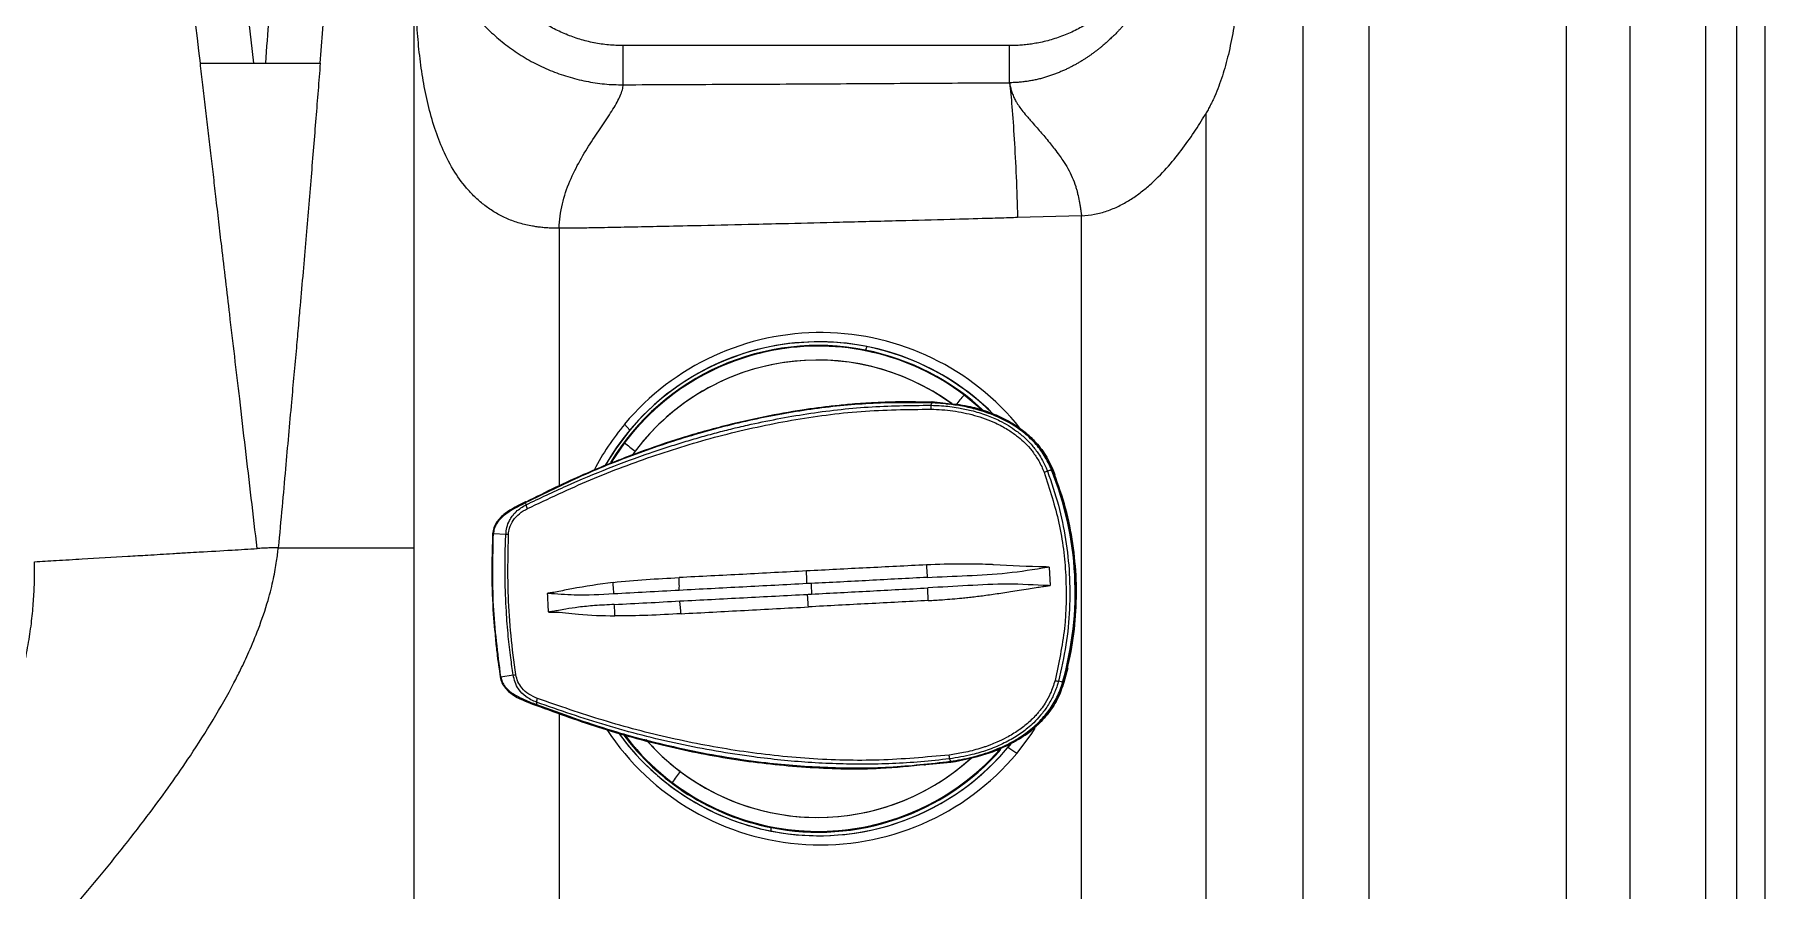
# Model space of a CAD drawing. Extents: x 525 to 613, y 487 to 635.
# Drawn here: x 601.28 to 612.53, y 525.22 to 530.79 of the extents above; entities that cross this region are included whole.
import ezdxf

# ---------------------------------------------------------------- set-up
doc = ezdxf.new("R2010")
doc.units = 0
doc.header["$MEASUREMENT"] = 0
doc.layers.add('1', color=4, linetype='Continuous')
doc.layers.add('STD TEST', color=3, linetype='Continuous')

# ---------------------------------------------------------------- blocks, each defined once
blk = doc.blocks.new('2023 VANGUARD')
at = {"layer": '1', "linetype": 'Continuous', "lineweight": 25}
blk.add_line((43.571, -84.142), (43.571, -3), dxfattribs=at)
at = {"layer": '1', "color": 3, "linetype": 'Continuous', "lineweight": 25}
for p, q in [((43.387, -83.725), (43.387, -3.417)), ((43.184, -83.448), (43.184, -3.694)), ((42.693, -82.815), (42.693, -4.327)), ((42.275, -4.836), (42.275, -82.306)), ((40.564, -52.615), (40.564, -82.071)), ((40.994, -82.071), (40.994, -52.571)), ((34.783, -61), (34.783, -65.238)), ((38.656, -61.971), (36.144, -61.971)), ((39.932, -62.415), (39.932, -70.723)), ((39.124, -63.078), (38.708, -63.09)), ((39.124, -70.196), (39.124, -63.078)), ((35.729, -64.841), (35.729, -63.16)), ((37.728, -63.929), (37.719, -63.952)), ((38.36, -64.244), (38.361, -64.244)), ((38.361, -64.244), (38.471, -64.335)), ((38.15, -64.296), (38.145, -64.311)), ((38.15, -64.296), (38.15, -64.295)), ((38.239, -64.3), (38.152, -64.289)), ((38.153, -64.289), (38.152, -64.289)), ((38.253, -64.297), (38.252, -64.297)), ((38.253, -64.302), (38.269, -64.304)), ((36.153, -64.434), (36.188, -64.472)), ((36.153, -64.555), (36.152, -64.554)), ((36.222, -64.61), (36.206, -64.631)), ((38.93, -64.731), (38.903, -64.74)), ((38.938, -64.728), (38.937, -64.728)), ((38.938, -64.728), (38.95, -64.761)), ((38.938, -64.728), (38.938, -64.728)), ((35.511, -64.945), (35.511, -64.944)), ((35.513, -64.958), (35.511, -64.945)), ((35.38, -65.152), (35.3, -65.148)), ((38.915, -65.364), (38.921, -65.484)), ((35.348, -66.078), (35.428, -66.065)), ((39.035, -66.018), (39.01, -66.114)), ((39.002, -66.112), (38.974, -66.106)), ((39.01, -66.114), (39.009, -66.114)), ((39.01, -66.114), (39.01, -66.114)), ((35.58, -66.243), (35.58, -66.257)), ((35.58, -66.257), (35.58, -66.258)), ((35.729, -67.837), (35.729, -66.309)), ((38.665, -66.513), (38.645, -66.537)), ((38.266, -66.611), (38.272, -66.626)), ((38.272, -66.626), (38.272, -66.627)), ((38.703, -66.576), (38.645, -66.537)), ((38.106, -66.653), (38.107, -66.653)), ((38.276, -66.633), (38.107, -66.649)), ((38.11, -66.647), (38.275, -66.633)), ((38.276, -66.633), (38.275, -66.633)), ((36.463, -66.766), (36.463, -66.765)), ((37.105, -67.058), (37.105, -67.08))]:
    blk.add_line(p, q, dxfattribs=at)
at = {"layer": '1', "color": 3, "linetype": 'Continuous', "lineweight": 25, "flags": 128}
for points in [[(38.487, -64.35), (38.476, -64.34), (38.36, -64.244)], [(36.188, -64.472), (36.095, -64.594), (36.027, -64.701)], [(36.152, -64.554), (36.068, -64.679), (36.066, -64.681)], [(36.153, -64.555), (36.068, -64.679), (36.067, -64.681)], [(34.783, -65.238), (34.783, -65.72), (34.783, -65.869), (34.783, -66.536), (34.783, -67.131), (34.783, -67.297), (34.783, -67.513), (34.783, -67.749), (34.783, -67.811), (34.783, -67.827), (34.783, -67.832), (34.783, -67.833), (34.783, -67.834)], [(38.703, -66.576), (38.796, -66.453), (38.823, -66.412)]]:
    blk.add_lwpolyline(points, dxfattribs=at)
at = {"layer": '1', "color": 3, "linetype": 'Continuous', "lineweight": 25}
for centre, radius, start, end in [((37.416, -65.502), 1.603, 78.8055, 149.8341), ((37.412, -65.502), 1.58, 78.8038, 148.8197), ((37.412, -65.501), 1.576, 52.9649, 148.8932), ((37.412, -65.501), 1.575, 52.9649, 148.8716), ((37.412, -65.501), 1.576, 47.4019, 143.0603), ((37.428, -65.501), 1.663, 38.8001, 140.0556), ((37.412, -65.501), 1.575, 46.9383, 143.0603), ((37.416, -65.501), 1.603, 45.0431, 140.057), ((37.416, -65.502), 1.603, 45.2197, 78.7815), ((37.408, -65.501), 1.484, 53.9203, 143.9363), ((37.408, -65.501), 1.484, 53.8691, 143.0616), ((37.411, -65.502), 1.58, 46.6109, 78.7836), ((39.078, -64.878), 0.957, 138.5441, 143.5367), ((37.924, -64.329), 0.222, 358.0198, 4.5937), ((37.431, -65.504), 1.666, 140.0398, 152.4024), ((36.878, -63.712), 1.112, 229.2535, 233.8053), ((38.977, -65), 0.27, 105.9531, 110.8271), ((36.942, -65.527), 2.141, 344.1471, 21.8447), ((36.945, -65.527), 2.143, 344.1471, 21.8447), ((35.573, -64.953), 0.0605, 185.095, 209.8632), ((35.384, -65.538), 0.386, 87.9269, 90.4836), ((35.384, -65.631), 0.437, 275.8481, 278.1099), ((39.028, -65.813), 0.298, 255.1778, 259.5998), ((35.641, -66.242), 0.0607, 156.1871, 180.9915), ((37.428, -65.508), 1.663, 213.2252, 320.0523), ((37.417, -65.507), 1.604, 215.5167, 258.7791), ((37.416, -65.508), 1.603, 215.5116, 320.0541), ((37.412, -65.507), 1.581, 216.4577, 258.7794), ((37.412, -65.508), 1.576, 216.6227, 318.6404), ((37.412, -65.508), 1.575, 216.6393, 318.611), ((37.413, -65.506), 1.578, 216.7825, 232.9607), ((37.413, -65.506), 1.578, 216.7997, 232.9607), ((37.408, -65.508), 1.484, 221.1337, 312.2499), ((37.409, -65.506), 1.486, 221.3277, 232.9611), ((37.416, -65.508), 1.603, 258.7988, 321.1937), ((37.412, -65.508), 1.575, 232.9584, 319.1667), ((37.412, -65.508), 1.575, 232.9583, 318.9025), ((37.408, -65.508), 1.484, 232.9568, 312.3765), ((37.412, -65.508), 1.58, 258.798, 318.7771), ((38.042, -66.617), 0.224, 1.4005, 7.9518), ((37.194, -67.224), 0.863, 141.9641, 147.88)]:
    blk.add_arc(centre, radius, start, end, dxfattribs=at)
for points, knots in [([(34.055, -57.005), (34.055, -57.054), (34.055, -57.151), (34.056, -57.296), (34.055, -57.442), (34.054, -57.587), (34.052, -57.733), (34.05, -57.878), (34.047, -58.023), (34.043, -58.169), (34.039, -58.314), (34.034, -58.459), (34.029, -58.605), (34.023, -58.75), (34.017, -58.895), (34.006, -59.15), (33.991, -59.453), (33.971, -59.834), (33.95, -60.183), (33.928, -60.538), (33.903, -60.918), (33.874, -61.328), (33.844, -61.735), (33.824, -61.988), (33.817, -62.086)], [0, 0, 0, 0, 0.028586, 0.05717, 0.08575, 0.114327, 0.1429, 0.171472, 0.200043, 0.228613, 0.257182, 0.285752, 0.314322, 0.342892, 0.371463, 0.400034, 0.493462, 0.550038, 0.625039, 0.700039, 0.759456, 0.85003, 0.942216, 1, 1, 1, 1]), ([(34.174, -62.086), (34.18, -62.012), (34.191, -61.865), (34.208, -61.644), (34.224, -61.423), (34.24, -61.201), (34.256, -60.98), (34.279, -60.627), (34.303, -60.254), (34.326, -59.852), (34.342, -59.536), (34.359, -59.193), (34.374, -58.832), (34.387, -58.47), (34.398, -58.107), (34.405, -57.743), (34.407, -57.38), (34.406, -57.137), (34.405, -57.016)], [0, 0, 0, 0, 0.043677, 0.087365, 0.131065, 0.174777, 0.218501, 0.26224, 0.38419, 0.439039, 0.500038, 0.571157, 0.642318, 0.713596, 0.785059, 0.856704, 0.928491, 1, 1, 1, 1]), ([(33.394, -62.086), (33.343, -61.651), (33.248, -60.839), (33.105, -59.607), (32.967, -58.42), (32.872, -57.609), (32.827, -57.218)], [0, 0, 0, 0, 0.268195, 0.5, 0.759422, 1, 1, 1, 1]), ([(35.729, -63.16), (35.723, -63.16), (35.712, -63.16), (35.695, -63.16), (35.678, -63.159), (35.662, -63.158), (35.646, -63.157), (35.63, -63.156), (35.614, -63.154), (35.599, -63.153), (35.584, -63.151), (35.569, -63.148), (35.53, -63.142), (35.47, -63.128), (35.391, -63.1), (35.318, -63.063), (35.252, -63.019), (35.191, -62.969), (35.12, -62.896), (35.043, -62.792), (34.972, -62.656), (34.916, -62.509), (34.873, -62.357), (34.842, -62.199), (34.819, -62.037), (34.804, -61.871), (34.794, -61.701), (34.788, -61.529), (34.786, -61.393), (34.785, -61.295), (34.784, -61.236), (34.784, -61.177), (34.784, -61.118), (34.783, -61.059), (34.783, -61.02), (34.783, -61)], [0, 0, 0, 0, 0.005998, 0.011929, 0.017796, 0.023599, 0.02934, 0.03502, 0.04064, 0.046202, 0.051708, 0.057158, 0.062554, 0.093828, 0.125061, 0.155621, 0.187379, 0.218094, 0.249927, 0.309719, 0.374934, 0.436196, 0.499954, 0.562226, 0.624897, 0.687773, 0.749942, 0.812749, 0.874924, 0.895998, 0.916965, 0.937838, 0.958627, 0.979344, 1, 1, 1, 1]), ([(34.887, -61), (34.886, -61.041), (34.889, -61.081), (34.897, -61.162), (34.904, -61.202), (34.921, -61.282), (34.932, -61.321), (34.958, -61.398), (34.972, -61.435), (34.989, -61.472), (35.005, -61.51), (35.024, -61.546), (35.064, -61.616), (35.085, -61.65), (35.132, -61.716), (35.157, -61.748), (35.21, -61.81), (35.237, -61.839), (35.295, -61.895), (35.326, -61.922), (35.389, -61.973), (35.421, -61.997), (35.489, -62.041), (35.524, -62.062), (35.595, -62.1), (35.632, -62.117), (35.669, -62.133), (35.707, -62.148), (35.745, -62.162), (35.823, -62.185), (35.862, -62.195), (35.902, -62.203), (35.942, -62.211), (35.982, -62.217), (36.063, -62.225), (36.103, -62.226), (36.144, -62.226)], [0, 0, 0, 0, 0.062627, 0.062627, 0.12521, 0.12521, 0.187749, 0.187749, 0.25, 0.25025, 0.25025, 0.312718, 0.312718, 0.37516, 0.37516, 0.437584, 0.437584, 0.5, 0.5, 0.562416, 0.562416, 0.62484, 0.62484, 0.687282, 0.687282, 0.74975, 0.74975, 0.75, 0.812251, 0.812251, 0.874791, 0.874791, 0.875, 0.937373, 0.937373, 1, 1, 1, 1]), ([(36.144, -61.971), (36.112, -61.971), (36.08, -61.97), (36.017, -61.964), (35.985, -61.959), (35.954, -61.953), (35.923, -61.947), (35.892, -61.939), (35.831, -61.921), (35.801, -61.91), (35.772, -61.898), (35.742, -61.886), (35.713, -61.872), (35.657, -61.842), (35.63, -61.826), (35.577, -61.79), (35.552, -61.772), (35.503, -61.731), (35.479, -61.71), (35.434, -61.665), (35.413, -61.641), (35.372, -61.592), (35.354, -61.567), (35.318, -61.514), (35.302, -61.487), (35.272, -61.431), (35.258, -61.402), (35.246, -61.372), (35.234, -61.343), (35.223, -61.313), (35.205, -61.252), (35.197, -61.221), (35.185, -61.159), (35.18, -61.127), (35.174, -61.064), (35.173, -61.032), (35.173, -61)], [0, 0, 0, 0, 0.062627, 0.062627, 0.125, 0.125209, 0.125209, 0.187749, 0.187749, 0.25, 0.25025, 0.25025, 0.312718, 0.312718, 0.37516, 0.37516, 0.437584, 0.437584, 0.5, 0.5, 0.562416, 0.562416, 0.62484, 0.62484, 0.687282, 0.687282, 0.74975, 0.74975, 0.75, 0.812251, 0.812251, 0.87479, 0.87479, 0.937373, 0.937373, 1, 1, 1, 1]), ([(39.729, -61), (39.729, -61.007), (39.729, -61.02), (39.728, -61.039), (39.727, -61.058), (39.726, -61.078), (39.725, -61.097), (39.723, -61.116), (39.721, -61.135), (39.718, -61.155), (39.715, -61.174), (39.712, -61.193), (39.709, -61.212), (39.705, -61.231), (39.701, -61.25), (39.696, -61.269), (39.692, -61.287), (39.687, -61.306), (39.681, -61.325), (39.676, -61.343), (39.67, -61.362), (39.664, -61.38), (39.658, -61.398), (39.651, -61.417), (39.644, -61.435), (39.637, -61.453), (39.63, -61.47), (39.622, -61.488), (39.614, -61.506), (39.606, -61.523), (39.598, -61.541), (39.589, -61.558), (39.58, -61.575), (39.571, -61.592), (39.562, -61.609), (39.552, -61.625), (39.542, -61.642), (39.532, -61.658), (39.522, -61.675), (39.511, -61.691), (39.5, -61.707), (39.489, -61.723), (39.478, -61.738), (39.467, -61.754), (39.455, -61.769), (39.443, -61.784), (39.431, -61.8), (39.422, -61.811), (39.414, -61.82), (39.409, -61.826), (39.404, -61.832), (39.398, -61.838), (39.392, -61.845), (39.386, -61.852), (39.379, -61.86), (39.372, -61.868), (39.364, -61.876), (39.355, -61.885), (39.347, -61.894), (39.338, -61.903), (39.328, -61.912), (39.318, -61.922), (39.307, -61.932), (39.296, -61.942), (39.284, -61.953), (39.272, -61.964), (39.259, -61.974), (39.246, -61.986), (39.232, -61.997), (39.217, -62.008), (39.202, -62.019), (39.186, -62.031), (39.169, -62.042), (39.152, -62.054), (39.135, -62.065), (39.116, -62.077), (39.097, -62.088), (39.077, -62.099), (39.056, -62.11), (39.035, -62.121), (39.013, -62.131), (38.99, -62.141), (38.966, -62.151), (38.942, -62.16), (38.917, -62.169), (38.891, -62.177), (38.864, -62.185), (38.836, -62.192), (38.808, -62.198), (38.779, -62.203), (38.749, -62.207), (38.719, -62.21), (38.688, -62.212), (38.667, -62.213), (38.656, -62.213)], [0, 0, 0, 0, 0.010869, 0.021736, 0.032604, 0.043472, 0.05434, 0.065209, 0.076079, 0.086949, 0.09782, 0.10869, 0.119561, 0.130431, 0.141299, 0.152168, 0.163037, 0.173905, 0.184774, 0.195644, 0.206514, 0.217384, 0.228255, 0.239125, 0.249996, 0.260866, 0.271735, 0.282604, 0.293474, 0.304343, 0.315212, 0.326082, 0.336952, 0.347822, 0.358692, 0.369562, 0.380433, 0.391303, 0.402173, 0.413043, 0.423913, 0.434782, 0.445652, 0.456522, 0.467392, 0.478262, 0.489132, 0.500002, 0.503974, 0.508253, 0.512838, 0.51773, 0.522928, 0.528433, 0.534244, 0.540362, 0.546787, 0.553518, 0.560555, 0.567899, 0.575549, 0.583506, 0.591769, 0.600338, 0.609215, 0.618398, 0.627888, 0.637686, 0.647791, 0.658202, 0.668919, 0.679943, 0.691272, 0.702907, 0.714848, 0.727096, 0.739651, 0.752514, 0.765686, 0.779166, 0.792952, 0.807043, 0.821438, 0.836137, 0.85114, 0.86645, 0.882067, 0.897994, 0.914229, 0.93077, 0.947618, 0.964773, 0.982233, 1, 1, 1, 1]), ([(39.627, -61), (39.627, -61.007), (39.627, -61.019), (39.627, -61.038), (39.626, -61.057), (39.625, -61.077), (39.623, -61.096), (39.621, -61.114), (39.618, -61.133), (39.616, -61.152), (39.612, -61.171), (39.604, -61.215), (39.587, -61.283), (39.555, -61.373), (39.514, -61.459), (39.465, -61.541), (39.409, -61.618), (39.345, -61.689), (39.274, -61.753), (39.197, -61.809), (39.115, -61.858), (39.029, -61.899), (38.939, -61.931), (38.865, -61.95), (38.808, -61.96), (38.77, -61.965), (38.732, -61.969), (38.694, -61.971), (38.669, -61.971), (38.656, -61.971)], [0, 0, 0, 0, 0.0125348, 0.025055, 0.0375654, 0.0500708, 0.062576, 0.0750858, 0.0876051, 0.1001386, 0.1126912, 0.1252676, 0.1878632, 0.2502761, 0.3126447, 0.375175, 0.4376769, 0.5000034, 0.5623196, 0.6248322, 0.6873517, 0.7497307, 0.8121313, 0.8747529, 0.8998789, 0.9249282, 0.9499391, 0.9749502, 1, 1, 1, 1]), ([(40.162, -61.231), (40.161, -61.245), (40.161, -61.274), (40.16, -61.315), (40.158, -61.355), (40.156, -61.409), (40.153, -61.476), (40.148, -61.558), (40.141, -61.637), (40.133, -61.718), (40.123, -61.796), (40.107, -61.901), (40.081, -62.028), (40.048, -62.148), (40.017, -62.236), (39.995, -62.29), (39.977, -62.331), (39.962, -62.36), (39.947, -62.389), (39.937, -62.406), (39.932, -62.415)], [0, 0, 0, 0, 0.032943, 0.064766, 0.095471, 0.125064, 0.189198, 0.250116, 0.31384, 0.375139, 0.438544, 0.500096, 0.627414, 0.74987, 0.812805, 0.874949, 0.906502, 0.937832, 0.968982, 1, 1, 1, 1]), ([(36.144, -62.226), (36.144, -62.206), (36.144, -62.17), (36.144, -62.103), (36.144, -62.078), (36.144, -62.026), (36.144, -61.999), (36.144, -61.971)], [0, 0, 0, 0, 0.5, 0.5, 0.75, 0.75, 1, 1, 1, 1]), ([(38.656, -62.215), (38.656, -62.203), (38.656, -62.188), (38.656, -62.154), (38.656, -62.135), (38.656, -62.092), (38.656, -62.069), (38.656, -62.021), (38.656, -61.996), (38.656, -61.971)], [0, 0, 0, 0, 0.25, 0.25, 0.5, 0.5, 0.75, 0.75, 1, 1, 1, 1]), ([(33.764, -65.243), (33.738, -65.025), (33.7, -64.701), (33.641, -64.193), (33.589, -63.756), (33.544, -63.372), (33.514, -63.116), (33.496, -62.96), (33.479, -62.812), (33.462, -62.668), (33.445, -62.523), (33.428, -62.375), (33.411, -62.229), (33.399, -62.133), (33.394, -62.086)], [0, 0, 0, 0, 0.206812, 0.308218, 0.482683, 0.622201, 0.673257, 0.725202, 0.770439, 0.814549, 0.861374, 0.9082, 0.955352, 1, 1, 1, 1]), ([(33.394, -62.086), (33.395, -62.086), (33.397, -62.086), (33.401, -62.086), (33.405, -62.086), (33.41, -62.086), (33.415, -62.086), (33.42, -62.086), (33.425, -62.086), (33.431, -62.086), (33.437, -62.086), (33.451, -62.086), (33.476, -62.086), (33.515, -62.086), (33.561, -62.086), (33.604, -62.086), (33.642, -62.086), (33.671, -62.086), (33.697, -62.086), (33.72, -62.086), (33.735, -62.086), (33.742, -62.086)], [0, 0, 0, 0, 0.026366, 0.052703, 0.079001, 0.105245, 0.131424, 0.157525, 0.183536, 0.209446, 0.235242, 0.260914, 0.367384, 0.499704, 0.606688, 0.728792, 0.797871, 0.859399, 0.913487, 0.960294, 1, 1, 1, 1]), ([(33.742, -62.086), (33.754, -62.086), (33.779, -62.086), (33.804, -62.086), (33.817, -62.086)], [0, 0, 0, 0, 0.481751, 1, 1, 1, 1]), ([(33.817, -62.086), (33.82, -62.086), (33.828, -62.086), (33.84, -62.086), (33.852, -62.086), (33.863, -62.086), (33.874, -62.086), (33.893, -62.086), (33.918, -62.086), (33.949, -62.086), (33.978, -62.086), (34.015, -62.086), (34.049, -62.086), (34.079, -62.086), (34.099, -62.086), (34.117, -62.086), (34.131, -62.086), (34.142, -62.086), (34.151, -62.086), (34.158, -62.086), (34.165, -62.086), (34.17, -62.086), (34.173, -62.086), (34.174, -62.086)], [0, 0, 0, 0, 0.02124, 0.042479, 0.063717, 0.084956, 0.106194, 0.127434, 0.190827, 0.253118, 0.309941, 0.374669, 0.500328, 0.558995, 0.618417, 0.682653, 0.740442, 0.783341, 0.826384, 0.86957, 0.912899, 0.956374, 1, 1, 1, 1]), ([(34.174, -62.086), (34.169, -62.145), (34.16, -62.264), (34.145, -62.446), (34.13, -62.634), (34.108, -62.896), (34.086, -63.167), (34.062, -63.446), (34.045, -63.633), (34.031, -63.797), (34.012, -64.006), (33.984, -64.317), (33.953, -64.662), (33.925, -64.978), (33.909, -65.149), (33.901, -65.238)], [0, 0, 0, 0, 0.056273, 0.113422, 0.173027, 0.234562, 0.363421, 0.430746, 0.500001, 0.540608, 0.586911, 0.699214, 0.836911, 0.915282, 1, 1, 1, 1]), ([(35.728, -63.16), (35.728, -63.133), (35.732, -63.08), (35.752, -62.975), (35.794, -62.851), (35.862, -62.717), (35.938, -62.595), (36.013, -62.484), (36.08, -62.384), (36.121, -62.31), (36.14, -62.259), (36.144, -62.236), (36.144, -62.226)], [0, 0, 0, 0, 0.0625, 0.125, 0.25, 0.375, 0.5, 0.625, 0.75, 0.875, 0.9375, 1, 1, 1, 1]), ([(36.144, -62.226), (36.364, -62.225), (36.797, -62.223), (37.435, -62.22), (38.053, -62.216), (38.458, -62.214), (38.656, -62.213)], [0, 0, 0, 0, 0.262599, 0.516798, 0.762599, 1, 1, 1, 1]), ([(38.656, -62.215), (38.656, -62.215), (38.657, -62.217), (38.658, -62.222), (38.659, -62.23), (38.663, -62.245), (38.669, -62.267), (38.677, -62.29), (38.685, -62.309), (38.691, -62.322), (38.699, -62.336), (38.711, -62.356), (38.73, -62.384), (38.755, -62.415), (38.78, -62.444), (38.805, -62.473), (38.843, -62.516), (38.884, -62.563), (38.922, -62.609), (38.951, -62.646), (38.978, -62.682), (39.007, -62.724), (39.037, -62.771), (39.065, -62.828), (39.082, -62.872), (39.09, -62.9), (39.095, -62.915), (39.101, -62.943), (39.108, -62.975), (39.113, -63.004), (39.116, -63.021), (39.118, -63.035), (39.12, -63.047), (39.121, -63.057), (39.122, -63.063), (39.123, -63.068), (39.124, -63.072), (39.124, -63.075), (39.124, -63.078), (39.124, -63.078)], [0, 0, 0, 0, 0.00325, 0.010376, 0.020784, 0.041632, 0.083382, 0.12508, 0.145885, 0.166714, 0.183939, 0.208342, 0.249994, 0.300132, 0.333318, 0.368501, 0.416674, 0.500008, 0.545034, 0.583355, 0.629998, 0.666708, 0.722261, 0.777789, 0.833289, 0.843701, 0.854113, 0.874941, 0.916634, 0.938537, 0.950019, 0.961931, 0.975023, 0.981215, 0.987528, 0.99091, 0.993772, 0.998413, 1, 1, 1, 1]), ([(38.657, -62.216), (38.662, -62.258), (38.672, -62.364), (38.687, -62.574), (38.7, -62.823), (38.706, -63.001), (38.708, -63.09)], [0.0066976, 0.0066976, 0.0066976, 0.0066976, 0.25, 0.5, 0.75, 0.9998498, 0.9998498, 0.9998498, 0.9998498]), ([(39.124, -63.078), (39.153, -63.077), (39.21, -63.071), (39.292, -63.049), (39.368, -63.016), (39.44, -62.976), (39.506, -62.93), (39.588, -62.862), (39.679, -62.77), (39.775, -62.653), (39.858, -62.535), (39.908, -62.456), (39.931, -62.417), (39.932, -62.415)], [0.5595469, 0.5595469, 0.5595469, 0.5595469, 0.5907969, 0.6220469, 0.6532969, 0.6845469, 0.7157969, 0.7470469, 0.8095469, 0.8720469, 0.9345469, 0.9970469, 1, 1, 1, 1]), ([(38.708, -63.09), (38.691, -63.091), (38.624, -63.093), (38.478, -63.097), (38.24, -63.104), (37.921, -63.112), (37.57, -63.121), (37.256, -63.129), (36.956, -63.136), (36.688, -63.142), (36.426, -63.148), (36.223, -63.152), (36.073, -63.155), (35.97, -63.157), (35.907, -63.158), (35.854, -63.159), (35.812, -63.16), (35.785, -63.16), (35.771, -63.16), (35.76, -63.16), (35.745, -63.16), (35.735, -63.16), (35.729, -63.16)], [0, 0, 0, 0, 0.018058, 0.066985, 0.14678, 0.257444, 0.388738, 0.500015, 0.573478, 0.690405, 0.77072, 0.83719, 0.894237, 0.922355, 0.940387, 0.958014, 0.975641, 0.982752, 0.98523, 0.989183, 0.993961, 1, 1, 1, 1]), ([(38.151, -64.291), (38.08, -64.29), (37.949, -64.287), (37.77, -64.294), (37.627, -64.304), (37.511, -64.316), (37.408, -64.328), (37.26, -64.349), (37.065, -64.384), (36.802, -64.443), (36.528, -64.52), (36.307, -64.595), (36.147, -64.655), (36.027, -64.702), (35.875, -64.766), (35.699, -64.846), (35.575, -64.909), (35.51, -64.941)], [0, 0, 0, 0, 0.0781955, 0.1432181, 0.1950577, 0.234304, 0.2707483, 0.3078725, 0.397441, 0.4873481, 0.6017518, 0.7073176, 0.7417832, 0.7887248, 0.8484103, 0.9208389, 1, 1, 1, 1]), ([(38.15, -64.295), (38.023, -64.294), (37.768, -64.292), (37.387, -64.33), (37.008, -64.396), (36.628, -64.492), (36.25, -64.616), (35.873, -64.766), (35.632, -64.885), (35.511, -64.944)], [0, 0, 0, 0, 0.138956, 0.278263, 0.418082, 0.5584, 0.705743, 0.853099, 1, 1, 1, 1]), ([(35.513, -64.958), (35.601, -64.916), (35.777, -64.832), (36.046, -64.72), (36.263, -64.639), (36.423, -64.586), (36.527, -64.553), (36.632, -64.522), (36.737, -64.493), (36.844, -64.465), (37.044, -64.418), (37.34, -64.362), (37.739, -64.315), (38.009, -64.312), (38.145, -64.311)], [0, 0, 0, 0, 0.107285, 0.21546, 0.321499, 0.361024, 0.400743, 0.440653, 0.480752, 0.521036, 0.561506, 0.704793, 0.85085, 1, 1, 1, 1]), ([(35.521, -64.983), (35.657, -64.919), (35.929, -64.79), (36.355, -64.631), (36.791, -64.499), (37.237, -64.403), (37.69, -64.342), (37.994, -64.338), (38.146, -64.337)], [0, 0, 0, 0, 0.166754, 0.333479, 0.500172, 0.666827, 0.833439, 1, 1, 1, 1]), ([(38.145, -64.311), (38.169, -64.312), (38.21, -64.313), (38.269, -64.319), (38.334, -64.329), (38.413, -64.345), (38.503, -64.372), (38.604, -64.415), (38.688, -64.466), (38.759, -64.524), (38.809, -64.577), (38.848, -64.63), (38.876, -64.678), (38.892, -64.713), (38.9, -64.733), (38.903, -64.74)], [0, 0, 0, 0, 0.074989, 0.134318, 0.193908, 0.285965, 0.397624, 0.499195, 0.639231, 0.715851, 0.796821, 0.872876, 0.932097, 0.974477, 1, 1, 1, 1]), ([(38.146, -64.337), (38.17, -64.337), (38.217, -64.339), (38.288, -64.347), (38.359, -64.359), (38.429, -64.376), (38.498, -64.398), (38.571, -64.427), (38.639, -64.464), (38.7, -64.506), (38.749, -64.547), (38.783, -64.583), (38.816, -64.625), (38.842, -64.664), (38.866, -64.709), (38.876, -64.734), (38.881, -64.747)], [0, 0, 0, 0, 0.079406, 0.159243, 0.239497, 0.32018, 0.401259, 0.482727, 0.582946, 0.661943, 0.729596, 0.797606, 0.829092, 0.907856, 0.954119, 1, 1, 1, 1]), ([(38.93, -64.731), (38.915, -64.699), (38.886, -64.636), (38.822, -64.554), (38.746, -64.483), (38.655, -64.422), (38.55, -64.372), (38.443, -64.337), (38.339, -64.314), (38.244, -64.3), (38.181, -64.297), (38.15, -64.295)], [0, 0, 0, 0, 0.111063, 0.219204, 0.328203, 0.441569, 0.564531, 0.695225, 0.799829, 0.902233, 1, 1, 1, 1]), ([(38.151, -64.295), (38.151, -64.295), (38.151, -64.293), (38.151, -64.291), (38.152, -64.29), (38.152, -64.289)], [0, 0, 0, 0, 0.090838, 0.521841, 1, 1, 1, 1]), ([(38.937, -64.728), (38.92, -64.692), (38.886, -64.62), (38.808, -64.528), (38.716, -64.452), (38.612, -64.392), (38.502, -64.348), (38.378, -64.312), (38.288, -64.304), (38.239, -64.3)], [0, 0, 0, 0, 0.138162, 0.276247, 0.414207, 0.551994, 0.689594, 0.827023, 1, 1, 1, 1]), ([(38.242, -64.301), (38.255, -64.301), (38.277, -64.302), (38.299, -64.307), (38.308, -64.309)], [0, 0, 0, 0, 0.6075073, 1, 1, 1, 1]), ([(38.308, -64.309), (38.335, -64.311), (38.401, -64.318), (38.503, -64.349), (38.614, -64.392), (38.717, -64.452), (38.809, -64.529), (38.887, -64.621), (38.921, -64.692), (38.938, -64.728)], [0, 0, 0, 0, 0.101899, 0.251506, 0.401163, 0.550856, 0.700572, 0.85029, 1, 1, 1, 1]), ([(38.881, -64.747), (38.917, -64.856), (38.988, -65.075), (39.029, -65.418), (39.025, -65.764), (38.976, -65.988), (38.952, -66.101)], [0, 0, 0, 0, 0.249998, 0.499994, 0.750007, 1, 1, 1, 1]), ([(38.903, -64.74), (38.928, -64.813), (38.978, -64.959), (39.024, -65.183), (39.049, -65.409), (39.049, -65.639), (39.028, -65.873), (38.992, -66.028), (38.974, -66.106)], [0, 0, 0, 0, 0.16769, 0.332135, 0.49348, 0.658077, 0.826864, 1, 1, 1, 1]), ([(38.922, -64.734), (38.922, -64.734), (38.923, -64.733), (38.927, -64.732), (38.931, -64.73), (38.934, -64.729), (38.936, -64.729), (38.937, -64.728), (38.937, -64.728)], [0, 0, 0, 0, 0.035037, 0.125793, 0.479159, 0.725577, 0.855649, 1, 1, 1, 1]), ([(35.509, -64.939), (35.463, -64.962), (35.393, -64.996), (35.326, -65.06), (35.3, -65.107), (35.297, -65.134), (35.295, -65.147)], [0, 0, 0, 0, 0.491816, 0.743122, 0.871144, 1, 1, 1, 1]), ([(35.511, -64.944), (35.511, -64.943), (35.51, -64.94), (35.51, -64.939), (35.509, -64.939)], [0, 0, 0, 0, 0.4740665, 1, 1, 1, 1]), ([(35.511, -64.944), (35.493, -64.954), (35.459, -64.971), (35.411, -64.998), (35.371, -65.025), (35.341, -65.053), (35.319, -65.082), (35.304, -65.114), (35.301, -65.137), (35.3, -65.148)], [0, 0, 0, 0, 0.202408, 0.370363, 0.538248, 0.664439, 0.778481, 0.891457, 1, 1, 1, 1]), ([(35.381, -65.152), (35.382, -65.136), (35.386, -65.105), (35.401, -65.064), (35.42, -65.034), (35.435, -65.016), (35.463, -64.987), (35.49, -64.972), (35.513, -64.958)], [0, 0, 0, 0, 0.191711, 0.382754, 0.51862, 0.620987, 0.677461, 1, 1, 1, 1]), ([(35.398, -65.152), (35.399, -65.138), (35.403, -65.105), (35.427, -65.057), (35.468, -65.013), (35.503, -64.993), (35.521, -64.983)], [0, 0, 0, 0, 0.189796, 0.444631, 0.713682, 1, 1, 1, 1]), ([(35.295, -65.147), (35.294, -65.188), (35.291, -65.255), (35.29, -65.343), (35.29, -65.412), (35.291, -65.474), (35.293, -65.536), (35.296, -65.6), (35.299, -65.663), (35.304, -65.724), (35.309, -65.784), (35.315, -65.856), (35.326, -65.954), (35.338, -66.032), (35.344, -66.078)], [0, 0, 0, 0, 0.12957, 0.217393, 0.282166, 0.348957, 0.416666, 0.484374, 0.552081, 0.619361, 0.681949, 0.746174, 0.850378, 1, 1, 1, 1]), ([(35.295, -65.147), (35.292, -65.235), (35.287, -65.409), (35.298, -65.72), (35.326, -65.943), (35.344, -66.079)], [0, 0, 0, 0, 0.280021, 0.560046, 1, 1, 1, 1]), ([(35.348, -66.078), (35.329, -65.923), (35.289, -65.615), (35.296, -65.303), (35.3, -65.148)], [0, 0, 0, 0, 0.499974, 1, 1, 1, 1]), ([(35.299, -65.148), (35.298, -65.148), (35.296, -65.148), (35.295, -65.147), (35.295, -65.147)], [0, 0, 0, 0, 0.474067, 1, 1, 1, 1]), ([(35.428, -66.065), (35.423, -66.028), (35.411, -65.945), (35.395, -65.807), (35.382, -65.635), (35.375, -65.453), (35.375, -65.287), (35.379, -65.192), (35.38, -65.152)], [0, 0, 0, 0, 0.122718, 0.274482, 0.455296, 0.686966, 0.86853, 1, 1, 1, 1]), ([(35.445, -66.063), (35.434, -65.978), (35.412, -65.809), (35.391, -65.505), (35.395, -65.286), (35.398, -65.152)], [0, 0, 0, 0, 0.2800232, 0.5600511, 1, 1, 1, 1]), ([(31.665, -68.597), (31.687, -68.572), (31.731, -68.523), (31.797, -68.449), (31.862, -68.376), (31.927, -68.304), (31.992, -68.232), (32.056, -68.161), (32.12, -68.09), (32.182, -68.02), (32.245, -67.95), (32.306, -67.881), (32.469, -67.695), (32.729, -67.393), (33.052, -66.987), (33.353, -66.566), (33.544, -66.252), (33.661, -66.022), (33.715, -65.906), (33.777, -65.756), (33.824, -65.619), (33.854, -65.509), (33.869, -65.442), (33.881, -65.382), (33.89, -65.328), (33.896, -65.281), (33.899, -65.252), (33.901, -65.238)], [0, 0, 0, 0, 0.02433, 0.048489, 0.072466, 0.096258, 0.119863, 0.143281, 0.166509, 0.189548, 0.2124, 0.235065, 0.257545, 0.39383, 0.527083, 0.637674, 0.772813, 0.795858, 0.827169, 0.866777, 0.914826, 0.933338, 0.950134, 0.965211, 0.978558, 0.990161, 1, 1, 1, 1]), ([(32.315, -65.329), (32.362, -65.326), (32.466, -65.32), (32.668, -65.308), (32.867, -65.296), (33.063, -65.285), (33.192, -65.277), (33.304, -65.27), (33.433, -65.263), (33.584, -65.254), (33.709, -65.246), (33.764, -65.243)], [0, 0, 0, 0, 0.096982, 0.214137, 0.418621, 0.508688, 0.620797, 0.687102, 0.740043, 0.88704, 1, 1, 1, 1]), ([(33.901, -65.238), (33.899, -65.238), (33.894, -65.238), (33.886, -65.238), (33.875, -65.238), (33.859, -65.239), (33.841, -65.239), (33.821, -65.24), (33.802, -65.241), (33.783, -65.242), (33.77, -65.243), (33.764, -65.243)], [0, 0, 0, 0, 0.058612, 0.128968, 0.210815, 0.33348, 0.500041, 0.631238, 0.761978, 0.893552, 1, 1, 1, 1]), ([(33.901, -65.238), (33.911, -65.238), (33.934, -65.238), (33.98, -65.238), (34.038, -65.238), (34.104, -65.239), (34.192, -65.239), (34.278, -65.239), (34.359, -65.239), (34.438, -65.239), (34.531, -65.239), (34.615, -65.238), (34.676, -65.238), (34.709, -65.238), (34.732, -65.238), (34.747, -65.238), (34.76, -65.238), (34.773, -65.238), (34.78, -65.238), (34.783, -65.238)], [0, 0, 0, 0, 0.027003, 0.060524, 0.12131, 0.182359, 0.243668, 0.367069, 0.430372, 0.491515, 0.614893, 0.743582, 0.804239, 0.87123, 0.898315, 0.924735, 0.950489, 0.975577, 1, 1, 1, 1]), ([(31.185, -67.967), (31.192, -67.96), (31.208, -67.946), (31.23, -67.924), (31.253, -67.902), (31.276, -67.879), (31.298, -67.856), (31.321, -67.832), (31.344, -67.807), (31.367, -67.781), (31.39, -67.755), (31.414, -67.728), (31.437, -67.701), (31.46, -67.673), (31.483, -67.644), (31.506, -67.614), (31.53, -67.584), (31.553, -67.553), (31.576, -67.522), (31.599, -67.489), (31.622, -67.456), (31.669, -67.387), (31.741, -67.277), (31.833, -67.118), (31.924, -66.943), (32.007, -66.763), (32.088, -66.563), (32.153, -66.374), (32.205, -66.192), (32.237, -66.063), (32.258, -65.961), (32.271, -65.888), (32.283, -65.817), (32.293, -65.748), (32.301, -65.682), (32.307, -65.617), (32.311, -65.555), (32.314, -65.495), (32.316, -65.438), (32.317, -65.383), (32.316, -65.347), (32.315, -65.329)], [0, 0, 0, 0, 0.010417, 0.021014, 0.03179, 0.042743, 0.053873, 0.065177, 0.076658, 0.088315, 0.10015, 0.112164, 0.124359, 0.136735, 0.149295, 0.162037, 0.174965, 0.188078, 0.201376, 0.214862, 0.228535, 0.242396, 0.300107, 0.362424, 0.429321, 0.500777, 0.565019, 0.649078, 0.703836, 0.758615, 0.784609, 0.809784, 0.834144, 0.857692, 0.880431, 0.902363, 0.923493, 0.943822, 0.96335, 0.982077, 1, 1, 1, 1]), ([(37.336, -65.389), (37.197, -65.396), (36.921, -65.411), (36.645, -65.425), (36.507, -65.432)], [0, 0, 0, 0, 0.500128, 1, 1, 1, 1]), ([(38.116, -65.349), (37.986, -65.356), (37.726, -65.369), (37.466, -65.382), (37.336, -65.389)], [0, 0, 0, 0, 0.499987, 1, 1, 1, 1]), ([(37.339, -65.471), (37.339, -65.466), (37.338, -65.454), (37.338, -65.434), (37.337, -65.412), (37.336, -65.397), (37.336, -65.389)], [0, 0, 0, 0, 0.247848, 0.500009, 0.752163, 1, 1, 1, 1]), ([(38.903, -65.364), (38.902, -65.364), (38.9, -65.363), (38.895, -65.363), (38.78, -65.362), (38.665, -65.353), (38.552, -65.348), (38.551, -65.348), (38.547, -65.348), (38.53, -65.347), (38.462, -65.345), (38.321, -65.342), (38.192, -65.346), (38.116, -65.349)], [0, 0, 0, 0, 0.001554, 0.010269, 0.017594, 0.445576, 0.44571, 0.446867, 0.450176, 0.462844, 0.51232, 0.70753, 1, 1, 1, 1]), ([(38.116, -65.349), (38.116, -65.357), (38.117, -65.372), (38.118, -65.394), (38.12, -65.414), (38.121, -65.425), (38.121, -65.431)], [0, 0, 0, 0, 0.247915, 0.499992, 0.752096, 1, 1, 1, 1]), ([(38.121, -65.431), (38.208, -65.427), (38.382, -65.419), (38.642, -65.406), (38.815, -65.378), (38.903, -65.364)], [0, 0, 0, 0, 0.329609, 0.661729, 1, 1, 1, 1]), ([(38.915, -65.364), (38.913, -65.364), (38.909, -65.364), (38.905, -65.364), (38.903, -65.364)], [0, 0, 0, 0, 0.5, 1, 1, 1, 1]), ([(36.078, -65.463), (35.988, -65.476), (35.866, -65.493), (35.732, -65.521), (35.684, -65.53), (35.667, -65.532), (35.661, -65.533), (35.658, -65.534), (35.656, -65.534), (35.656, -65.535)], [0, 0, 0, 0, 0.632717, 0.860019, 0.958231, 0.975914, 0.985986, 0.994959, 1, 1, 1, 1]), ([(36.078, -65.463), (36.149, -65.456), (36.292, -65.443), (36.436, -65.436), (36.507, -65.432)], [0, 0, 0, 0, 0.499816, 1, 1, 1, 1]), ([(36.082, -65.538), (36.082, -65.526), (36.082, -65.504), (36.079, -65.477), (36.078, -65.463)], [0, 0, 0, 0, 0.499972, 1, 1, 1, 1]), ([(36.508, -65.515), (36.508, -65.509), (36.509, -65.498), (36.509, -65.477), (36.508, -65.455), (36.508, -65.44), (36.507, -65.432)], [0, 0, 0, 0, 0.24784, 0.500001, 0.75216, 1, 1, 1, 1]), ([(37.339, -65.471), (37.2, -65.479), (36.922, -65.493), (36.646, -65.508), (36.508, -65.515)], [0, 0, 0, 0, 0.500038, 1, 1, 1, 1]), ([(37.366, -65.47), (37.36, -65.47), (37.351, -65.471), (37.342, -65.471), (37.339, -65.471)], [0, 0, 0, 0, 0.591867, 1, 1, 1, 1]), ([(38.121, -65.431), (37.995, -65.437), (37.744, -65.451), (37.492, -65.464), (37.366, -65.47)], [0, 0, 0, 0, 0.498922, 1, 1, 1, 1]), ([(37.366, -65.47), (37.366, -65.475), (37.366, -65.485), (37.367, -65.505), (37.368, -65.524), (37.369, -65.534), (37.369, -65.539)], [0, 0, 0, 0, 0.250241, 0.499995, 0.749751, 1, 1, 1, 1]), ([(37.369, -65.539), (37.495, -65.533), (37.747, -65.519), (37.999, -65.506), (38.125, -65.499)], [0, 0, 0, 0, 0.500057, 1, 1, 1, 1]), ([(38.909, -65.484), (38.821, -65.48), (38.646, -65.47), (38.385, -65.484), (38.211, -65.494), (38.125, -65.499)], [0, 0, 0, 0, 0.338238, 0.670377, 1, 1, 1, 1]), ([(38.128, -65.581), (38.127, -65.574), (38.127, -65.559), (38.126, -65.537), (38.125, -65.517), (38.125, -65.505), (38.125, -65.499)], [0, 0, 0, 0, 0.247871, 0.499983, 0.752103, 1, 1, 1, 1]), ([(38.128, -65.581), (38.159, -65.58), (38.232, -65.575), (38.318, -65.568), (38.386, -65.561), (38.427, -65.556), (38.47, -65.551), (38.515, -65.545), (38.563, -65.538), (38.613, -65.531), (38.665, -65.523), (38.72, -65.514), (38.776, -65.505), (38.826, -65.497), (38.862, -65.492), (38.884, -65.489), (38.895, -65.487), (38.903, -65.486), (38.908, -65.485), (38.909, -65.484)], [0, 0, 0, 0, 0.117494, 0.278075, 0.327175, 0.379199, 0.434169, 0.492134, 0.553179, 0.617395, 0.683406, 0.754833, 0.831571, 0.898212, 0.948337, 0.969624, 0.982103, 0.993555, 1, 1, 1, 1]), ([(38.909, -65.484), (38.911, -65.484), (38.915, -65.484), (38.919, -65.484), (38.921, -65.484)], [0, 0, 0, 0, 0.5, 1, 1, 1, 1]), ([(35.656, -65.535), (35.655, -65.535), (35.653, -65.535), (35.651, -65.535), (35.65, -65.535)], [0, 0, 0, 0, 0.5, 1, 1, 1, 1]), ([(35.65, -65.535), (35.651, -65.555), (35.653, -65.595), (35.655, -65.635), (35.656, -65.655)], [0, 0, 0, 0, 0.5, 1, 1, 1, 1]), ([(36.082, -65.538), (35.997, -65.543), (35.855, -65.551), (35.712, -65.539), (35.656, -65.535)], [0, 0, 0, 0, 0.600626, 1, 1, 1, 1]), ([(36.086, -65.607), (36.043, -65.609), (35.965, -65.613), (35.86, -65.623), (35.782, -65.635), (35.728, -65.645), (35.694, -65.651), (35.674, -65.654), (35.665, -65.655), (35.663, -65.656), (35.662, -65.656), (35.662, -65.656), (35.662, -65.656), (35.662, -65.656), (35.662, -65.656)], [0, 0, 0, 0, 0.29921, 0.548793, 0.745255, 0.856192, 0.935511, 0.983296, 0.995489, 0.998696, 0.999583, 0.999849, 0.999939, 1, 1, 1, 1]), ([(36.508, -65.515), (36.436, -65.519), (36.294, -65.527), (36.153, -65.534), (36.082, -65.538)], [0, 0, 0, 0, 0.502292, 1, 1, 1, 1]), ([(36.086, -65.607), (36.157, -65.603), (36.298, -65.596), (36.44, -65.588), (36.512, -65.584)], [0, 0, 0, 0, 0.499886, 1, 1, 1, 1]), ([(36.089, -65.681), (36.089, -65.668), (36.089, -65.64), (36.087, -65.618), (36.086, -65.607)], [0, 0, 0, 0, 0.5000269, 1, 1, 1, 1]), ([(36.512, -65.584), (36.65, -65.577), (36.926, -65.563), (37.204, -65.548), (37.342, -65.541)], [0, 0, 0, 0, 0.499962, 1, 1, 1, 1]), ([(36.52, -65.667), (36.519, -65.659), (36.518, -65.644), (36.516, -65.622), (36.514, -65.601), (36.512, -65.59), (36.512, -65.584)], [0, 0, 0, 0, 0.247844, 0.500004, 0.752163, 1, 1, 1, 1]), ([(37.342, -65.541), (37.347, -65.54), (37.356, -65.54), (37.365, -65.54), (37.369, -65.539)], [0, 0, 0, 0, 0.499999, 1, 1, 1, 1]), ([(37.348, -65.623), (37.348, -65.616), (37.347, -65.6), (37.345, -65.578), (37.344, -65.558), (37.343, -65.546), (37.342, -65.541)], [0, 0, 0, 0, 0.247841, 0.499996, 0.752155, 1, 1, 1, 1]), ([(38.128, -65.581), (38.063, -65.585), (37.933, -65.592), (37.738, -65.602), (37.543, -65.612), (37.413, -65.619), (37.348, -65.623)], [0, 0, 0, 0, 0.250062, 0.50009, 0.750073, 1, 1, 1, 1]), ([(35.656, -65.655), (35.657, -65.655), (35.659, -65.655), (35.661, -65.656), (35.662, -65.656)], [0, 0, 0, 0, 0.4862813, 1, 1, 1, 1]), ([(35.662, -65.656), (35.662, -65.656), (35.664, -65.656), (35.672, -65.656), (35.736, -65.656), (35.875, -65.676), (36.01, -65.679), (36.089, -65.681)], [0, 0, 0, 0, 0.0016077, 0.0156506, 0.0558909, 0.446078, 1, 1, 1, 1]), ([(36.52, -65.667), (36.448, -65.671), (36.304, -65.679), (36.161, -65.681), (36.089, -65.681)], [0, 0, 0, 0, 0.500184, 1, 1, 1, 1]), ([(36.52, -65.667), (36.657, -65.66), (36.933, -65.645), (37.21, -65.63), (37.348, -65.623)], [0, 0, 0, 0, 0.499872, 1, 1, 1, 1]), ([(35.58, -66.243), (35.556, -66.232), (35.511, -66.212), (35.465, -66.163), (35.439, -66.113), (35.432, -66.081), (35.428, -66.065)], [0, 0, 0, 0, 0.322452, 0.598475, 0.799022, 1, 1, 1, 1]), ([(35.586, -66.218), (35.567, -66.209), (35.529, -66.193), (35.486, -66.155), (35.457, -66.11), (35.449, -66.079), (35.445, -66.063)], [0, 0, 0, 0, 0.281724, 0.560129, 0.779527, 1, 1, 1, 1]), ([(35.348, -66.078), (35.347, -66.078), (35.345, -66.078), (35.344, -66.079), (35.344, -66.079)], [0, 0, 0, 0, 0.474067, 1, 1, 1, 1]), ([(35.344, -66.079), (35.347, -66.092), (35.353, -66.118), (35.384, -66.163), (35.457, -66.219), (35.53, -66.246), (35.579, -66.263)], [0, 0, 0, 0, 0.128852, 0.256874, 0.508182, 1, 1, 1, 1]), ([(35.348, -66.078), (35.351, -66.089), (35.356, -66.111), (35.381, -66.152), (35.43, -66.193), (35.502, -66.227), (35.553, -66.247), (35.58, -66.258)], [0, 0, 0, 0, 0.108695, 0.221767, 0.46133, 0.720722, 1, 1, 1, 1]), ([(38.952, -66.101), (38.943, -66.13), (38.927, -66.181), (38.892, -66.243), (38.867, -66.28), (38.851, -66.3), (38.838, -66.315), (38.819, -66.337), (38.79, -66.366), (38.757, -66.394), (38.735, -66.411), (38.72, -66.422), (38.692, -66.441), (38.643, -66.471), (38.581, -66.5), (38.539, -66.518), (38.511, -66.528), (38.488, -66.536), (38.455, -66.546), (38.411, -66.559), (38.345, -66.574), (38.295, -66.581), (38.264, -66.586)], [0, 0, 0, 0, 0.1019452, 0.1802923, 0.2349917, 0.253456, 0.2659894, 0.3028493, 0.3521435, 0.4007078, 0.4471432, 0.44865, 0.4616978, 0.5620044, 0.6406209, 0.6895291, 0.7156231, 0.7417233, 0.7713903, 0.8303851, 0.8938721, 1, 1, 1, 1]), ([(38.974, -66.106), (38.972, -66.115), (38.966, -66.135), (38.955, -66.166), (38.941, -66.199), (38.924, -66.233), (38.898, -66.277), (38.861, -66.326), (38.817, -66.374), (38.776, -66.41), (38.737, -66.44), (38.698, -66.466), (38.656, -66.491), (38.61, -66.514), (38.562, -66.536), (38.497, -66.56), (38.399, -66.59), (38.315, -66.603), (38.266, -66.611)], [0, 0, 0, 0, 0.032327, 0.067596, 0.105804, 0.146949, 0.191032, 0.273384, 0.344194, 0.403455, 0.45116, 0.50243, 0.555597, 0.610672, 0.667644, 0.726513, 0.837071, 1, 1, 1, 1]), ([(38.272, -66.627), (38.319, -66.619), (38.414, -66.603), (38.532, -66.565), (38.628, -66.525), (38.699, -66.487), (38.772, -66.439), (38.846, -66.377), (38.914, -66.298), (38.969, -66.21), (38.991, -66.146), (39.002, -66.112)], [0, 0, 0, 0, 0.149094, 0.305958, 0.394298, 0.47884, 0.560232, 0.673646, 0.782722, 0.889307, 1, 1, 1, 1]), ([(39.01, -66.114), (38.997, -66.152), (38.971, -66.227), (38.903, -66.326), (38.82, -66.412), (38.723, -66.482), (38.618, -66.538), (38.47, -66.596), (38.354, -66.618), (38.276, -66.633)], [0, 0, 0, 0, 0.125102, 0.250213, 0.375315, 0.500375, 0.625387, 0.750362, 1, 1, 1, 1]), ([(38.818, -66.408), (38.846, -66.381), (38.903, -66.327), (38.97, -66.227), (38.996, -66.152), (39.009, -66.114)], [0, 0, 0, 0, 0.328696, 0.66426, 1, 1, 1, 1]), ([(38.994, -66.11), (38.994, -66.11), (38.994, -66.11), (38.996, -66.11), (38.999, -66.111), (39.003, -66.113), (39.008, -66.114), (39.009, -66.114), (39.009, -66.114)], [0, 0, 0, 0, 0.0208302, 0.0379438, 0.1296341, 0.4907825, 0.742009, 1, 1, 1, 1]), ([(35.58, -66.259), (35.58, -66.26), (35.579, -66.262), (35.579, -66.263), (35.579, -66.263)], [0, 0, 0, 0, 0.474067, 1, 1, 1, 1]), ([(35.579, -66.263), (35.722, -66.316), (36.009, -66.421), (36.453, -66.539), (36.903, -66.626), (37.359, -66.672), (37.763, -66.683), (38.012, -66.657), (38.11, -66.647)], [0, 0, 0, 0, 0.17732, 0.35465, 0.531992, 0.709351, 0.886722, 1, 1, 1, 1]), ([(38.266, -66.611), (38.204, -66.618), (38.08, -66.632), (37.895, -66.643), (37.711, -66.647), (37.529, -66.644), (37.348, -66.635), (37.17, -66.62), (36.888, -66.587), (36.506, -66.52), (36.033, -66.4), (35.73, -66.295), (35.58, -66.243)], [0, 0, 0, 0, 0.068383, 0.136054, 0.203067, 0.26946, 0.33526, 0.400486, 0.465146, 0.646215, 0.824646, 1, 1, 1, 1]), ([(35.58, -66.258), (35.741, -66.316), (36.063, -66.433), (36.563, -66.559), (37.034, -66.638), (37.473, -66.671), (37.875, -66.672), (38.14, -66.642), (38.272, -66.627)], [0, 0, 0, 0, 0.187062, 0.374643, 0.561878, 0.70843, 0.854413, 1, 1, 1, 1]), ([(38.264, -66.586), (38.112, -66.6), (37.81, -66.628), (37.353, -66.615), (36.899, -66.566), (36.452, -66.481), (36.012, -66.366), (35.728, -66.267), (35.586, -66.218)], [0, 0, 0, 0, 0.166575, 0.333185, 0.499837, 0.666527, 0.833251, 1, 1, 1, 1]), ([(38.275, -66.633), (38.352, -66.618), (38.469, -66.596), (38.617, -66.538), (38.721, -66.481), (38.789, -66.438), (38.817, -66.409), (38.818, -66.408)], [0, 0, 0, 0, 0.397647, 0.596872, 0.796343, 0.996084, 1, 1, 1, 1]), ([(38.273, -66.628), (38.273, -66.629), (38.274, -66.632), (38.274, -66.632), (38.275, -66.633)], [0, 0, 0, 0, 0.474067, 1, 1, 1, 1])]:
    blk.add_open_spline(points, degree=3, knots=knots, dxfattribs=at)
for points in [[(33.742, -62.086), (33.555, -60.472), (33.368, -58.858), (33.18, -57.245)], [(39.009, -66.114), (39.029, -66.038), (39.067, -65.886), (39.092, -65.651), (39.093, -65.415), (39.067, -65.181), (39.018, -64.95), (38.964, -64.802), (38.937, -64.728)]]:
    blk.add_open_spline(points, degree=3, dxfattribs=at)
blk = doc.blocks.new('2026 Vanguard')
at = {"layer": 'STD TEST', "color": 1}
blk.add_blockref('2023 VANGUARD', (44.161, 88.209), dxfattribs=at)

msp = doc.modelspace()

# ---------------------------------------------------------------- block references
at = {"layer": '1'}
msp.add_blockref('2026 Vanguard', (524.798, 504.482), dxfattribs=at)

doc.saveas('drawing.dxf')
